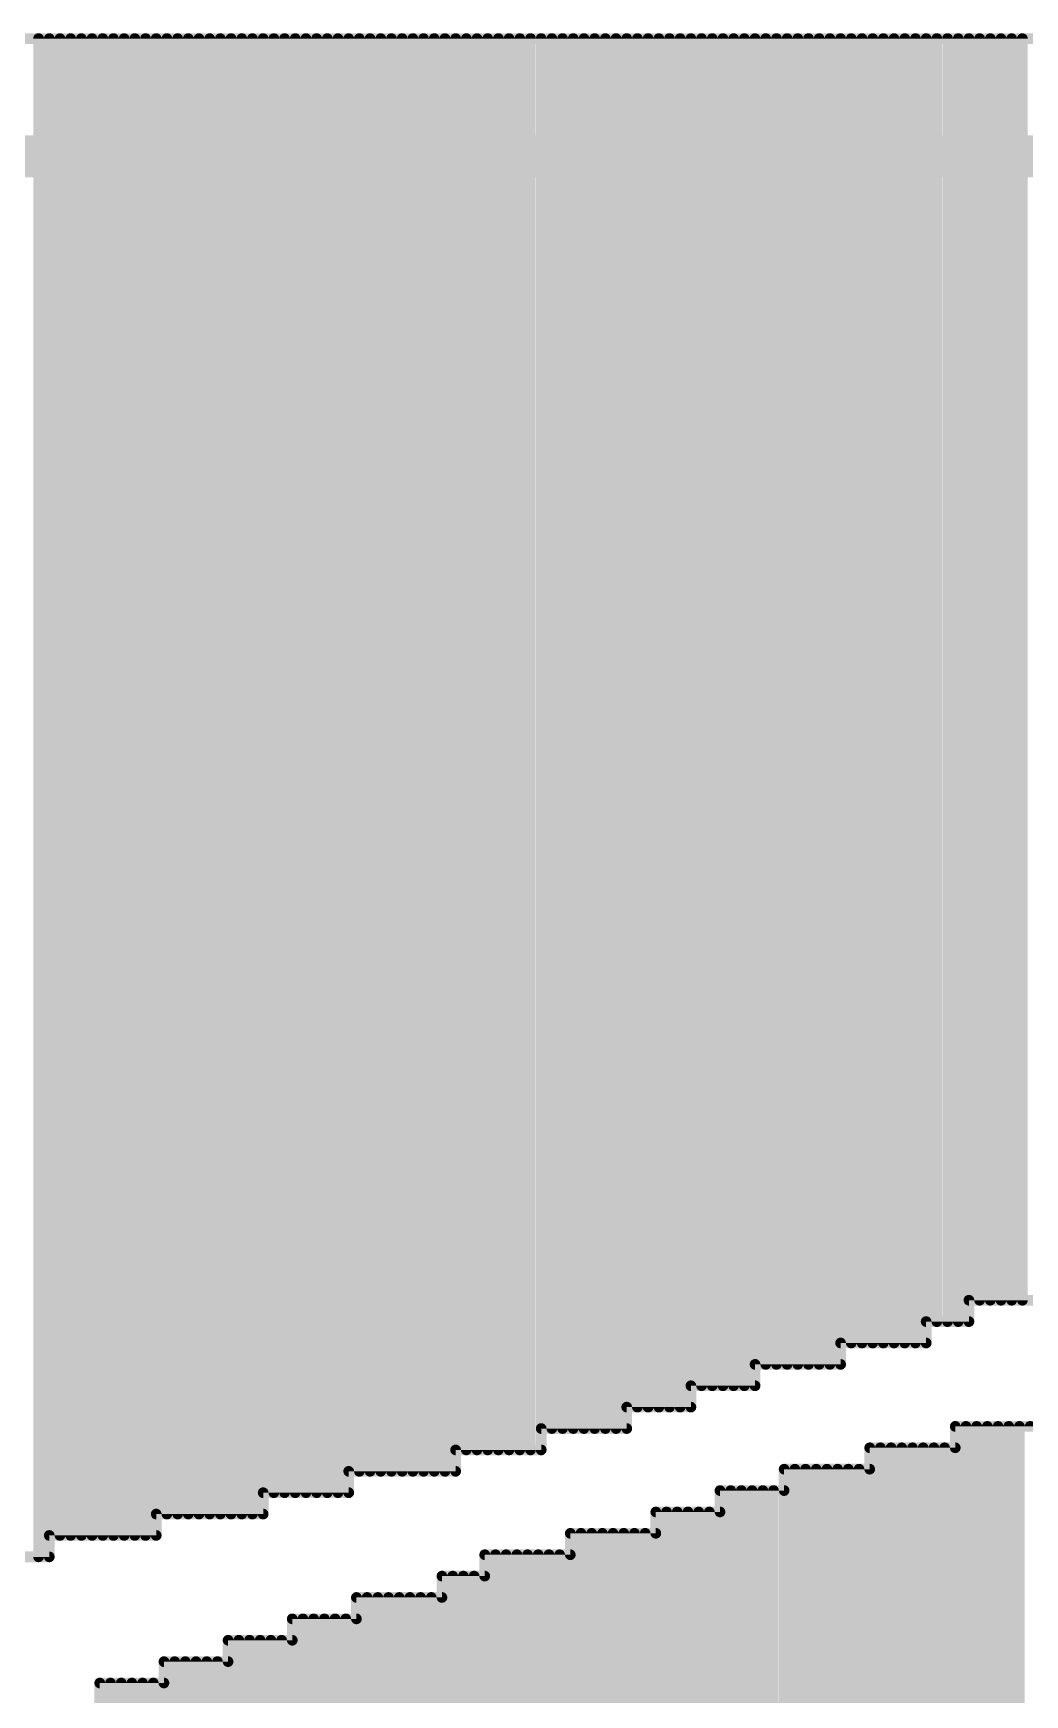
# Model space of a CAD drawing. Extents: x -0.2 to 50.2, y -0.2 to 50.2.
# Drawn here: x 11.02 to 17.04, y 8.51 to 18.6 of the extents above; entities that cross this region are included whole.
import ezdxf

# ---------------------------------------------------------------- set-up
doc = ezdxf.new("R2010")
doc.units = 0
doc.layers.add('1', color=22, linetype='CONTINUOUS')

msp = doc.modelspace()

# ---------------------------------------------------------------- linework, layer by layer
at = {"layer": '1'}
for points, const_width in [([(22.674, 18.5649), (1.6351, 18.5649)], 0.0649), ([(11.0506, 18.5649), (11.0506, 9.3442)], 0.0649), ([(11.1155, 18.5649), (11.1155, 9.3442)], 0.0649), ([(11.1804, 18.5649), (11.1804, 9.474)], 0.0649), ([(11.2454, 18.5649), (11.2454, 9.474)], 0.0649), ([(11.3103, 18.5649), (11.3103, 9.474)], 0.0649), ([(11.3752, 18.5649), (11.3752, 9.474)], 0.0649), ([(11.4402, 18.5649), (11.4402, 9.474)], 0.0649), ([(11.5051, 18.5649), (11.5051, 9.474)], 0.0649), ([(11.57, 18.5649), (11.57, 9.474)], 0.0649), ([(11.635, 18.5649), (11.635, 9.474)], 0.0649), ([(11.6999, 18.5649), (11.6999, 9.474)], 0.0649), ([(11.7648, 18.5649), (11.7648, 9.474)], 0.0649), ([(11.8298, 18.5649), (11.8298, 9.6039)], 0.0649), ([(11.8947, 18.5649), (11.8947, 9.6039)], 0.0649), ([(11.9596, 18.5649), (11.9596, 9.6039)], 0.0649), ([(12.0246, 18.5649), (12.0246, 9.6039)], 0.0649), ([(12.0895, 18.5649), (12.0895, 9.6039)], 0.0649), ([(12.1544, 18.5649), (12.1544, 9.6039)], 0.0649), ([(12.2194, 18.5649), (12.2194, 9.6039)], 0.0649), ([(12.2843, 18.5649), (12.2843, 9.6039)], 0.0649), ([(12.3492, 18.5649), (12.3492, 9.6039)], 0.0649), ([(12.4142, 18.5649), (12.4142, 9.6039)], 0.0649), ([(12.4791, 18.5649), (12.4791, 9.7338)], 0.0649), ([(12.544, 18.5649), (12.544, 9.7338)], 0.0649), ([(12.609, 18.5649), (12.609, 9.7338)], 0.0649), ([(12.6739, 18.5649), (12.6739, 9.7338)], 0.0649), ([(12.7388, 18.5649), (12.7388, 9.7338)], 0.0649), ([(12.8038, 18.5649), (12.8038, 9.7338)], 0.0649), ([(12.8687, 18.5649), (12.8687, 9.7338)], 0.0649), ([(12.9336, 18.5649), (12.9336, 9.7338)], 0.0649), ([(12.9986, 18.5649), (12.9986, 9.8636)], 0.0649), ([(13.0635, 18.5649), (13.0635, 9.8636)], 0.0649), ([(13.1285, 18.5649), (13.1285, 9.8636)], 0.0649), ([(13.1934, 18.5649), (13.1934, 9.8636)], 0.0649), ([(13.2583, 18.5649), (13.2583, 9.8636)], 0.0649), ([(13.3233, 18.5649), (13.3233, 9.8636)], 0.0649), ([(13.3882, 18.5649), (13.3882, 9.8636)], 0.0649), ([(13.4531, 18.5649), (13.4531, 9.8636)], 0.0649), ([(13.5181, 18.5649), (13.5181, 9.8636)], 0.0649), ([(13.583, 18.5649), (13.583, 9.8636)], 0.0649), ([(13.6479, 18.5649), (13.6479, 9.9935)], 0.0649), ([(13.7129, 18.5649), (13.7129, 9.9935)], 0.0649), ([(13.7778, 18.5649), (13.7778, 9.9935)], 0.0649), ([(13.8427, 18.5649), (13.8427, 9.9935)], 0.0649), ([(13.9077, 18.5649), (13.9077, 9.9935)], 0.0649), ([(13.9726, 18.5649), (13.9726, 9.9935)], 0.0649), ([(14.0375, 18.5649), (14.0375, 9.9935)], 0.0649), ([(14.1025, 18.5649), (14.1025, 9.9935)], 0.0649), ([(14.1674, 18.5649), (14.1674, 10.1234)], 0.0649), ([(14.2323, 18.5649), (14.2323, 10.1234)], 0.0649), ([(14.2973, 18.5649), (14.2973, 10.1234)], 0.0649), ([(14.3622, 18.5649), (14.3622, 10.1234)], 0.0649), ([(14.4271, 18.5649), (14.4271, 10.1234)], 0.0649), ([(14.4921, 18.5649), (14.4921, 10.1234)], 0.0649), ([(14.557, 18.5649), (14.557, 10.1234)], 0.0649), ([(14.6219, 18.5649), (14.6219, 10.1234)], 0.0649), ([(14.6869, 18.5649), (14.6869, 10.2533)], 0.0649), ([(14.7518, 18.5649), (14.7518, 10.2533)], 0.0649), ([(14.8167, 18.5649), (14.8167, 10.2533)], 0.0649), ([(14.8817, 18.5649), (14.8817, 10.2533)], 0.0649), ([(14.9466, 18.5649), (14.9466, 10.2533)], 0.0649), ([(15.0115, 18.5649), (15.0115, 10.2533)], 0.0649), ([(15.0765, 18.5649), (15.0765, 10.3831)], 0.0649), ([(15.1414, 18.5649), (15.1414, 10.3831)], 0.0649), ([(15.2064, 18.5649), (15.2064, 10.3831)], 0.0649), ([(15.2713, 18.5649), (15.2713, 10.3831)], 0.0649), ([(15.3362, 18.5649), (15.3362, 10.3831)], 0.0649), ([(15.4012, 18.5649), (15.4012, 10.3831)], 0.0649), ([(15.4661, 18.5649), (15.4661, 10.513)], 0.0649), ([(15.531, 18.5649), (15.531, 10.513)], 0.0649), ([(15.596, 18.5649), (15.596, 10.513)], 0.0649), ([(15.6609, 18.5649), (15.6609, 10.513)], 0.0649), ([(15.7258, 18.5649), (15.7258, 10.513)], 0.0649), ([(15.7908, 18.5649), (15.7908, 10.513)], 0.0649), ([(15.8557, 18.5649), (15.8557, 10.513)], 0.0649), ([(15.9206, 18.5649), (15.9206, 10.513)], 0.0649), ([(15.9856, 18.5649), (15.9856, 10.6429)], 0.0649), ([(16.0505, 18.5649), (16.0505, 10.6429)], 0.0649), ([(16.1154, 18.5649), (16.1154, 10.6429)], 0.0649), ([(16.1804, 18.5649), (16.1804, 10.6429)], 0.0649), ([(16.2453, 18.5649), (16.2453, 10.6429)], 0.0649), ([(16.3102, 18.5649), (16.3102, 10.6429)], 0.0649), ([(16.3752, 18.5649), (16.3752, 10.6429)], 0.0649), ([(16.4401, 18.5649), (16.4401, 10.6429)], 0.0649), ([(16.505, 18.5649), (16.505, 10.7727)], 0.0649), ([(16.57, 18.5649), (16.57, 10.7727)], 0.0649), ([(16.6349, 18.5649), (16.6349, 10.7727)], 0.0649), ([(16.6998, 18.5649), (16.6998, 10.7727)], 0.0649), ([(16.7648, 18.5649), (16.7648, 10.9026)], 0.0649), ([(16.8297, 18.5649), (16.8297, 10.9026)], 0.0649), ([(16.8946, 18.5649), (16.8946, 10.9026)], 0.0649), ([(16.9596, 18.5649), (16.9596, 10.9026)], 0.0649), ([(17.0245, 18.5649), (17.0245, 10.9026)], 0.0649), ([(19, 17.85), (2.0253, 17.85)], 0.254), ([(16.7, 10.7727), (16.7, 10.9026)], 0.0649), ([(16.7, 10.9026), (17.2195, 10.9026)], 0.0649), ([(16.4403, 10.6429), (16.4403, 10.7727)], 0.0649), ([(16.4403, 10.7727), (16.7, 10.7727)], 0.0649), ([(15.9208, 10.513), (15.9208, 10.6429)], 0.0649), ([(15.9208, 10.6429), (16.4403, 10.6429)], 0.0649), ([(15.4013, 10.3831), (15.4013, 10.513)], 0.0649), ([(15.4013, 10.513), (15.9208, 10.513)], 0.0649), ([(15.0117, 10.2533), (15.0117, 10.3831)], 0.0649), ([(15.0117, 10.3831), (15.4013, 10.3831)], 0.0649), ([(14.6221, 10.1234), (14.6221, 10.2533)], 0.0649), ([(14.6221, 10.2533), (15.0117, 10.2533)], 0.0649), ([(14.1026, 9.9935), (14.1026, 10.1234)], 0.0649), ([(14.1026, 10.1234), (14.6221, 10.1234)], 0.0649), ([(17.2662, 10.1364), (16.6169, 10.1364)], 0.0649), ([(16.6169, 10.1364), (16.6169, 10.0065)], 0.0649), ([(16.617, 1.4351), (16.617, 10.1364)], 0.0649), ([(16.6819, 1.4351), (16.6819, 10.1364)], 0.0649), ([(16.7469, 1.4351), (16.7469, 10.1364)], 0.0649), ([(16.8118, 1.4351), (16.8118, 10.1364)], 0.0649), ([(16.8767, 1.4351), (16.8767, 10.1364)], 0.0649), ([(16.9417, 1.4351), (16.9417, 10.1364)], 0.0649), ([(17.0066, 1.4351), (17.0066, 10.1364)], 0.0649), ([(13.5831, 9.8636), (13.5831, 9.9935)], 0.0649), ([(13.5831, 9.9935), (14.1026, 9.9935)], 0.0649), ([(16.6169, 10.0065), (16.0974, 10.0065)], 0.0649), ([(16.0974, 10.0065), (16.0974, 9.8766)], 0.0649), ([(16.0975, 1.4351), (16.0975, 10.0065)], 0.0649), ([(16.1625, 1.4351), (16.1625, 10.0065)], 0.0649), ([(16.2274, 1.4351), (16.2274, 10.0065)], 0.0649), ([(16.2923, 1.4351), (16.2923, 10.0065)], 0.0649), ([(16.3573, 1.4351), (16.3573, 10.0065)], 0.0649), ([(16.4222, 1.4351), (16.4222, 10.0065)], 0.0649), ([(16.4871, 1.4351), (16.4871, 10.0065)], 0.0649), ([(16.5521, 1.4351), (16.5521, 10.0065)], 0.0649), ([(12.9338, 9.7338), (12.9338, 9.8636)], 0.0649), ([(12.9338, 9.8636), (13.5831, 9.8636)], 0.0649), ([(16.0974, 9.8766), (15.5779, 9.8766)], 0.0649), ([(15.5779, 9.8766), (15.5779, 9.7468)], 0.0649), ([(15.5781, 1.4351), (15.5781, 9.8766)], 0.0649), ([(15.643, 1.4351), (15.643, 9.8766)], 0.0649), ([(15.7079, 1.4351), (15.7079, 9.8766)], 0.0649), ([(15.7729, 1.4351), (15.7729, 9.8766)], 0.0649), ([(15.8378, 1.4351), (15.8378, 9.8766)], 0.0649), ([(15.9027, 1.4351), (15.9027, 9.8766)], 0.0649), ([(15.9677, 1.4351), (15.9677, 9.8766)], 0.0649), ([(16.0326, 1.4351), (16.0326, 9.8766)], 0.0649), ([(12.4143, 9.6039), (12.4143, 9.7338)], 0.0649), ([(12.4143, 9.7338), (12.9338, 9.7338)], 0.0649), ([(15.5779, 9.7468), (15.1883, 9.7468)], 0.0649), ([(15.1883, 9.7468), (15.1883, 9.6169)], 0.0649), ([(15.1885, 1.4351), (15.1885, 9.7468)], 0.0649), ([(15.2534, 1.4351), (15.2534, 9.7468)], 0.0649), ([(15.3183, 1.4351), (15.3183, 9.7468)], 0.0649), ([(15.3833, 1.4351), (15.3833, 9.7468)], 0.0649), ([(15.4482, 1.4351), (15.4482, 9.7468)], 0.0649), ([(15.5131, 1.4351), (15.5131, 9.7468)], 0.0649), ([(11.7649, 9.474), (11.7649, 9.6039)], 0.0649), ([(11.7649, 9.6039), (12.4143, 9.6039)], 0.0649), ([(15.1883, 9.6169), (14.7987, 9.6169)], 0.0649), ([(14.7987, 9.6169), (14.7987, 9.487)], 0.0649), ([(14.7988, 1.4351), (14.7988, 9.6169)], 0.0649), ([(14.8638, 1.4351), (14.8638, 9.6169)], 0.0649), ([(14.9287, 1.4351), (14.9287, 9.6169)], 0.0649), ([(14.9937, 1.4351), (14.9937, 9.6169)], 0.0649), ([(15.0586, 1.4351), (15.0586, 9.6169)], 0.0649), ([(15.1235, 1.4351), (15.1235, 9.6169)], 0.0649), ([(11.1156, 9.3442), (11.1156, 9.474)], 0.0649), ([(11.1156, 9.474), (11.7649, 9.474)], 0.0649), ([(14.7987, 9.487), (14.2792, 9.487)], 0.0649), ([(14.2792, 9.487), (14.2792, 9.3571)], 0.0649), ([(14.2794, 1.4351), (14.2794, 9.487)], 0.0649), ([(14.3443, 1.4351), (14.3443, 9.487)], 0.0649), ([(14.4092, 1.4351), (14.4092, 9.487)], 0.0649), ([(14.4742, 1.4351), (14.4742, 9.487)], 0.0649), ([(14.5391, 1.4351), (14.5391, 9.487)], 0.0649), ([(14.604, 1.4351), (14.604, 9.487)], 0.0649), ([(14.669, 1.4351), (14.669, 9.487)], 0.0649), ([(14.7339, 1.4351), (14.7339, 9.487)], 0.0649), ([(14.2792, 9.3571), (13.7597, 9.3571)], 0.0649), ([(13.7597, 9.3571), (13.7597, 9.2273)], 0.0649), ([(13.7599, 1.4351), (13.7599, 9.3571)], 0.0649), ([(13.8248, 1.4351), (13.8248, 9.3571)], 0.0649), ([(13.8898, 1.4351), (13.8898, 9.3571)], 0.0649), ([(13.9547, 1.4351), (13.9547, 9.3571)], 0.0649), ([(14.0196, 1.4351), (14.0196, 9.3571)], 0.0649), ([(14.0846, 1.4351), (14.0846, 9.3571)], 0.0649), ([(14.1495, 1.4351), (14.1495, 9.3571)], 0.0649), ([(14.2144, 1.4351), (14.2144, 9.3571)], 0.0649), ([(10.4662, 9.3442), (11.1156, 9.3442)], 0.0649), ([(13.7597, 9.2273), (13.5, 9.2273)], 0.0649), ([(13.5, 9.2273), (13.5, 9.0974)], 0.0649), ([(13.5002, 1.4351), (13.5002, 9.2273)], 0.0649), ([(13.5651, 1.4351), (13.5651, 9.2273)], 0.0649), ([(13.63, 1.4351), (13.63, 9.2273)], 0.0649), ([(13.695, 1.4351), (13.695, 9.2273)], 0.0649), ([(13.5, 9.0974), (12.9805, 9.0974)], 0.0649), ([(12.9805, 9.0974), (12.9805, 8.9675)], 0.0649), ([(12.9807, 1.4351), (12.9807, 9.0974)], 0.0649), ([(13.0456, 1.4351), (13.0456, 9.0974)], 0.0649), ([(13.1106, 1.4351), (13.1106, 9.0974)], 0.0649), ([(13.1755, 1.4351), (13.1755, 9.0974)], 0.0649), ([(13.2404, 1.4351), (13.2404, 9.0974)], 0.0649), ([(13.3054, 1.4351), (13.3054, 9.0974)], 0.0649), ([(13.3703, 1.4351), (13.3703, 9.0974)], 0.0649), ([(13.4352, 1.4351), (13.4352, 9.0974)], 0.0649), ([(12.9805, 8.9675), (12.5909, 8.9675)], 0.0649), ([(12.5909, 8.9675), (12.5909, 8.8377)], 0.0649), ([(12.5911, 1.4351), (12.5911, 8.9675)], 0.0649), ([(12.656, 1.4351), (12.656, 8.9675)], 0.0649), ([(12.7209, 1.4351), (12.7209, 8.9675)], 0.0649), ([(12.7859, 1.4351), (12.7859, 8.9675)], 0.0649), ([(12.8508, 1.4351), (12.8508, 8.9675)], 0.0649), ([(12.9158, 1.4351), (12.9158, 8.9675)], 0.0649), ([(12.5909, 8.8377), (12.2013, 8.8377)], 0.0649), ([(12.2013, 8.8377), (12.2013, 8.7078)], 0.0649), ([(12.2015, 1.4351), (12.2015, 8.8377)], 0.0649), ([(12.2664, 1.4351), (12.2664, 8.8377)], 0.0649), ([(12.3313, 1.4351), (12.3313, 8.8377)], 0.0649), ([(12.3963, 1.4351), (12.3963, 8.8377)], 0.0649), ([(12.4612, 1.4351), (12.4612, 8.8377)], 0.0649), ([(12.5261, 1.4351), (12.5261, 8.8377)], 0.0649), ([(12.2013, 8.7078), (11.8117, 8.7078)], 0.0649), ([(11.8117, 8.7078), (11.8117, 8.5779)], 0.0649), ([(11.8119, 1.4351), (11.8119, 8.7078)], 0.0649), ([(11.8768, 1.4351), (11.8768, 8.7078)], 0.0649), ([(11.9417, 1.4351), (11.9417, 8.7078)], 0.0649), ([(12.0067, 1.4351), (12.0067, 8.7078)], 0.0649), ([(12.0716, 1.4351), (12.0716, 8.7078)], 0.0649), ([(12.1365, 1.4351), (12.1365, 8.7078)], 0.0649), ([(11.8117, 8.5779), (11.4221, 8.5779)], 0.0649), ([(11.4221, 8.5779), (11.4221, 8.4481)], 0.0649), ([(11.4223, 1.4351), (11.4223, 8.5779)], 0.0649), ([(11.4872, 1.4351), (11.4872, 8.5779)], 0.0649), ([(11.5521, 1.4351), (11.5521, 8.5779)], 0.0649), ([(11.6171, 1.4351), (11.6171, 8.5779)], 0.0649), ([(11.682, 1.4351), (11.682, 8.5779)], 0.0649), ([(11.7469, 1.4351), (11.7469, 8.5779)], 0.0649)]:
    msp.add_lwpolyline(points, dxfattribs=dict(at, const_width=const_width))
at = {"layer": '1', "const_width": 0.0325}
for points in [[(11.0668, 18.5649, 1), (11.0343, 18.5649)], [(11.1317, 18.5649, 1), (11.0993, 18.5649)], [(11.1967, 18.5649, 1), (11.1642, 18.5649)], [(11.2616, 18.5649, 1), (11.2291, 18.5649)], [(11.3265, 18.5649, 1), (11.2941, 18.5649)], [(11.3915, 18.5649, 1), (11.359, 18.5649)], [(11.4564, 18.5649, 1), (11.4239, 18.5649)], [(11.5213, 18.5649, 1), (11.4889, 18.5649)], [(11.5863, 18.5649, 1), (11.5538, 18.5649)], [(11.6512, 18.5649, 1), (11.6187, 18.5649)], [(11.7161, 18.5649, 1), (11.6837, 18.5649)], [(11.7811, 18.5649, 1), (11.7486, 18.5649)], [(11.846, 18.5649, 1), (11.8135, 18.5649)], [(11.9109, 18.5649, 1), (11.8785, 18.5649)], [(11.9759, 18.5649, 1), (11.9434, 18.5649)], [(12.0408, 18.5649, 1), (12.0083, 18.5649)], [(12.1057, 18.5649, 1), (12.0733, 18.5649)], [(12.1707, 18.5649, 1), (12.1382, 18.5649)], [(12.2356, 18.5649, 1), (12.2031, 18.5649)], [(12.3005, 18.5649, 1), (12.2681, 18.5649)], [(12.3655, 18.5649, 1), (12.333, 18.5649)], [(12.4304, 18.5649, 1), (12.3979, 18.5649)], [(12.4953, 18.5649, 1), (12.4629, 18.5649)], [(12.5603, 18.5649, 1), (12.5278, 18.5649)], [(12.6252, 18.5649, 1), (12.5927, 18.5649)], [(12.6901, 18.5649, 1), (12.6577, 18.5649)], [(12.7551, 18.5649, 1), (12.7226, 18.5649)], [(12.82, 18.5649, 1), (12.7875, 18.5649)], [(12.8849, 18.5649, 1), (12.8525, 18.5649)], [(12.9499, 18.5649, 1), (12.9174, 18.5649)], [(13.0148, 18.5649, 1), (12.9823, 18.5649)], [(13.0797, 18.5649, 1), (13.0473, 18.5649)], [(13.1447, 18.5649, 1), (13.1122, 18.5649)], [(13.2096, 18.5649, 1), (13.1772, 18.5649)], [(13.2746, 18.5649, 1), (13.2421, 18.5649)], [(13.3395, 18.5649, 1), (13.307, 18.5649)], [(13.4044, 18.5649, 1), (13.372, 18.5649)], [(13.4694, 18.5649, 1), (13.4369, 18.5649)], [(13.5343, 18.5649, 1), (13.5018, 18.5649)], [(13.5992, 18.5649, 1), (13.5668, 18.5649)], [(13.6642, 18.5649, 1), (13.6317, 18.5649)], [(13.7291, 18.5649, 1), (13.6966, 18.5649)], [(13.794, 18.5649, 1), (13.7616, 18.5649)], [(13.859, 18.5649, 1), (13.8265, 18.5649)], [(13.9239, 18.5649, 1), (13.8914, 18.5649)], [(13.9888, 18.5649, 1), (13.9564, 18.5649)], [(14.0538, 18.5649, 1), (14.0213, 18.5649)], [(14.1187, 18.5649, 1), (14.0862, 18.5649)], [(14.1836, 18.5649, 1), (14.1512, 18.5649)], [(14.2486, 18.5649, 1), (14.2161, 18.5649)], [(14.3135, 18.5649, 1), (14.281, 18.5649)], [(14.3784, 18.5649, 1), (14.346, 18.5649)], [(14.4434, 18.5649, 1), (14.4109, 18.5649)], [(14.5083, 18.5649, 1), (14.4758, 18.5649)], [(14.5732, 18.5649, 1), (14.5408, 18.5649)], [(14.6382, 18.5649, 1), (14.6057, 18.5649)], [(14.7031, 18.5649, 1), (14.6706, 18.5649)], [(14.768, 18.5649, 1), (14.7356, 18.5649)], [(14.833, 18.5649, 1), (14.8005, 18.5649)], [(14.8979, 18.5649, 1), (14.8654, 18.5649)], [(14.9628, 18.5649, 1), (14.9304, 18.5649)], [(15.0278, 18.5649, 1), (14.9953, 18.5649)], [(15.0927, 18.5649, 1), (15.0602, 18.5649)], [(15.1576, 18.5649, 1), (15.1252, 18.5649)], [(15.2226, 18.5649, 1), (15.1901, 18.5649)], [(15.2875, 18.5649, 1), (15.2551, 18.5649)], [(15.3525, 18.5649, 1), (15.32, 18.5649)], [(15.4174, 18.5649, 1), (15.3849, 18.5649)], [(15.4823, 18.5649, 1), (15.4499, 18.5649)], [(15.5473, 18.5649, 1), (15.5148, 18.5649)], [(15.6122, 18.5649, 1), (15.5797, 18.5649)], [(15.6771, 18.5649, 1), (15.6447, 18.5649)], [(15.7421, 18.5649, 1), (15.7096, 18.5649)], [(15.807, 18.5649, 1), (15.7745, 18.5649)], [(15.8719, 18.5649, 1), (15.8395, 18.5649)], [(15.9369, 18.5649, 1), (15.9044, 18.5649)], [(16.0018, 18.5649, 1), (15.9693, 18.5649)], [(16.0667, 18.5649, 1), (16.0343, 18.5649)], [(16.1317, 18.5649, 1), (16.0992, 18.5649)], [(16.1966, 18.5649, 1), (16.1641, 18.5649)], [(16.2615, 18.5649, 1), (16.2291, 18.5649)], [(16.3265, 18.5649, 1), (16.294, 18.5649)], [(16.3914, 18.5649, 1), (16.3589, 18.5649)], [(16.4563, 18.5649, 1), (16.4239, 18.5649)], [(16.5213, 18.5649, 1), (16.4888, 18.5649)], [(16.5862, 18.5649, 1), (16.5537, 18.5649)], [(16.6511, 18.5649, 1), (16.6187, 18.5649)], [(16.7161, 18.5649, 1), (16.6836, 18.5649)], [(16.781, 18.5649, 1), (16.7485, 18.5649)], [(16.8459, 18.5649, 1), (16.8135, 18.5649)], [(16.9109, 18.5649, 1), (16.8784, 18.5649)], [(16.9758, 18.5649, 1), (16.9433, 18.5649)], [(17.0407, 18.5649, 1), (17.0083, 18.5649)], [(16.7, 10.9188, 1), (16.7, 10.8864)], [(16.7162, 10.9026, 1), (16.6838, 10.9026)], [(16.7485, 10.9026, 1), (16.781, 10.9026)], [(16.8135, 10.9026, 1), (16.8459, 10.9026)], [(16.8784, 10.9026, 1), (16.9109, 10.9026)], [(16.9433, 10.9026, 1), (16.9758, 10.9026)], [(17.0083, 10.9026, 1), (17.0407, 10.9026)], [(16.4565, 10.7727, 1), (16.424, 10.7727)], [(16.4403, 10.789, 1), (16.4403, 10.7565)], [(16.7, 10.7565, 1), (16.7, 10.789)], [(16.4888, 10.7727, 1), (16.5213, 10.7727)], [(16.5537, 10.7727, 1), (16.5862, 10.7727)], [(16.6187, 10.7727, 1), (16.6511, 10.7727)], [(16.6836, 10.7727, 1), (16.7161, 10.7727)], [(16.6838, 10.7727, 1), (16.7162, 10.7727)], [(15.937, 10.6429, 1), (15.9045, 10.6429)], [(15.9208, 10.6591, 1), (15.9208, 10.6266)], [(15.9693, 10.6429, 1), (16.0018, 10.6429)], [(16.0343, 10.6429, 1), (16.0667, 10.6429)], [(16.0992, 10.6429, 1), (16.1317, 10.6429)], [(16.1641, 10.6429, 1), (16.1966, 10.6429)], [(16.2291, 10.6429, 1), (16.2615, 10.6429)], [(16.294, 10.6429, 1), (16.3265, 10.6429)], [(16.3589, 10.6429, 1), (16.3914, 10.6429)], [(16.4239, 10.6429, 1), (16.4563, 10.6429)], [(16.424, 10.6429, 1), (16.4565, 10.6429)], [(16.4403, 10.6266, 1), (16.4403, 10.6591)], [(15.4175, 10.513, 1), (15.3851, 10.513)], [(15.4013, 10.5292, 1), (15.4013, 10.4968)], [(15.4499, 10.513, 1), (15.4823, 10.513)], [(15.5148, 10.513, 1), (15.5473, 10.513)], [(15.5797, 10.513, 1), (15.6122, 10.513)], [(15.6447, 10.513, 1), (15.6771, 10.513)], [(15.7096, 10.513, 1), (15.7421, 10.513)], [(15.7745, 10.513, 1), (15.807, 10.513)], [(15.8395, 10.513, 1), (15.8719, 10.513)], [(15.9044, 10.513, 1), (15.9369, 10.513)], [(15.9045, 10.513, 1), (15.937, 10.513)], [(15.9208, 10.4968, 1), (15.9208, 10.5292)], [(15.0117, 10.3994, 1), (15.0117, 10.3669)], [(15.0279, 10.3831, 1), (14.9955, 10.3831)], [(15.0602, 10.3831, 1), (15.0927, 10.3831)], [(15.1252, 10.3831, 1), (15.1576, 10.3831)], [(15.1901, 10.3831, 1), (15.2226, 10.3831)], [(15.2551, 10.3831, 1), (15.2875, 10.3831)], [(15.32, 10.3831, 1), (15.3525, 10.3831)], [(15.3849, 10.3831, 1), (15.4174, 10.3831)], [(15.3851, 10.3831, 1), (15.4175, 10.3831)], [(15.4013, 10.3669, 1), (15.4013, 10.3994)], [(14.6383, 10.2533, 1), (14.6058, 10.2533)], [(14.6221, 10.2695, 1), (14.6221, 10.237)], [(14.6706, 10.2533, 1), (14.7031, 10.2533)], [(14.7356, 10.2533, 1), (14.768, 10.2533)], [(14.8005, 10.2533, 1), (14.833, 10.2533)], [(14.8654, 10.2533, 1), (14.8979, 10.2533)], [(14.9304, 10.2533, 1), (14.9628, 10.2533)], [(14.9953, 10.2533, 1), (15.0278, 10.2533)], [(14.9955, 10.2533, 1), (15.0279, 10.2533)], [(15.0117, 10.237, 1), (15.0117, 10.2695)], [(14.1188, 10.1234, 1), (14.0864, 10.1234)], [(14.1026, 10.1396, 1), (14.1026, 10.1071)], [(14.1512, 10.1234, 1), (14.1836, 10.1234)], [(14.2161, 10.1234, 1), (14.2486, 10.1234)], [(14.281, 10.1234, 1), (14.3135, 10.1234)], [(14.346, 10.1234, 1), (14.3784, 10.1234)], [(14.4109, 10.1234, 1), (14.4434, 10.1234)], [(14.4758, 10.1234, 1), (14.5083, 10.1234)], [(14.5408, 10.1234, 1), (14.5732, 10.1234)], [(14.6057, 10.1234, 1), (14.6382, 10.1234)], [(14.6058, 10.1234, 1), (14.6383, 10.1234)], [(14.6221, 10.1071, 1), (14.6221, 10.1396)], [(16.6169, 10.1526, 1), (16.6169, 10.1201)], [(16.6331, 10.1364, 1), (16.6007, 10.1364)], [(16.6332, 10.1364, 1), (16.6008, 10.1364)], [(16.6982, 10.1364, 1), (16.6657, 10.1364)], [(16.7631, 10.1364, 1), (16.7306, 10.1364)], [(16.828, 10.1364, 1), (16.7956, 10.1364)], [(16.893, 10.1364, 1), (16.8605, 10.1364)], [(16.9579, 10.1364, 1), (16.9254, 10.1364)], [(17.0228, 10.1364, 1), (16.9904, 10.1364)], [(17.0878, 10.1364, 1), (17.0553, 10.1364)], [(13.5831, 10.0097, 1), (13.5831, 9.9773)], [(13.5993, 9.9935, 1), (13.5669, 9.9935)], [(13.6317, 9.9935, 1), (13.6642, 9.9935)], [(13.6966, 9.9935, 1), (13.7291, 9.9935)], [(13.7616, 9.9935, 1), (13.794, 9.9935)], [(13.8265, 9.9935, 1), (13.859, 9.9935)], [(13.8914, 9.9935, 1), (13.9239, 9.9935)], [(13.9564, 9.9935, 1), (13.9888, 9.9935)], [(14.0213, 9.9935, 1), (14.0538, 9.9935)], [(14.0862, 9.9935, 1), (14.1187, 9.9935)], [(14.0864, 9.9935, 1), (14.1188, 9.9935)], [(14.1026, 9.9773, 1), (14.1026, 10.0097)], [(16.1136, 10.0065, 1), (16.0812, 10.0065)], [(16.0974, 10.0227, 1), (16.0974, 9.9903)], [(16.1138, 10.0065, 1), (16.0813, 10.0065)], [(16.1787, 10.0065, 1), (16.1462, 10.0065)], [(16.2436, 10.0065, 1), (16.2112, 10.0065)], [(16.3086, 10.0065, 1), (16.2761, 10.0065)], [(16.3735, 10.0065, 1), (16.341, 10.0065)], [(16.4384, 10.0065, 1), (16.406, 10.0065)], [(16.5034, 10.0065, 1), (16.4709, 10.0065)], [(16.5683, 10.0065, 1), (16.5358, 10.0065)], [(16.6007, 10.0065, 1), (16.6331, 10.0065)], [(16.6169, 9.9903, 1), (16.6169, 10.0227)], [(12.95, 9.8636, 1), (12.9175, 9.8636)], [(12.9338, 9.8799, 1), (12.9338, 9.8474)], [(13.5831, 9.8474, 1), (13.5831, 9.8799)], [(15.5779, 9.8929, 1), (15.5779, 9.8604)], [(15.5942, 9.8766, 1), (15.5617, 9.8766)], [(15.5943, 9.8766, 1), (15.5618, 9.8766)], [(15.6592, 9.8766, 1), (15.6268, 9.8766)], [(15.7242, 9.8766, 1), (15.6917, 9.8766)], [(15.7891, 9.8766, 1), (15.7566, 9.8766)], [(15.854, 9.8766, 1), (15.8216, 9.8766)], [(15.919, 9.8766, 1), (15.8865, 9.8766)], [(15.9839, 9.8766, 1), (15.9514, 9.8766)], [(16.0488, 9.8766, 1), (16.0164, 9.8766)], [(16.0812, 9.8766, 1), (16.1136, 9.8766)], [(16.0974, 9.8604, 1), (16.0974, 9.8929)], [(12.9823, 9.8636, 1), (13.0148, 9.8636)], [(13.0473, 9.8636, 1), (13.0797, 9.8636)], [(13.1122, 9.8636, 1), (13.1447, 9.8636)], [(13.1772, 9.8636, 1), (13.2096, 9.8636)], [(13.2421, 9.8636, 1), (13.2746, 9.8636)], [(13.307, 9.8636, 1), (13.3395, 9.8636)], [(13.372, 9.8636, 1), (13.4044, 9.8636)], [(13.4369, 9.8636, 1), (13.4694, 9.8636)], [(13.5018, 9.8636, 1), (13.5343, 9.8636)], [(13.5668, 9.8636, 1), (13.5992, 9.8636)], [(13.5669, 9.8636, 1), (13.5993, 9.8636)], [(12.4143, 9.75, 1), (12.4143, 9.7175)], [(12.4305, 9.7338, 1), (12.3981, 9.7338)], [(12.4629, 9.7338, 1), (12.4953, 9.7338)], [(12.5278, 9.7338, 1), (12.5603, 9.7338)], [(12.5927, 9.7338, 1), (12.6252, 9.7338)], [(12.6577, 9.7338, 1), (12.6901, 9.7338)], [(12.7226, 9.7338, 1), (12.7551, 9.7338)], [(12.7875, 9.7338, 1), (12.82, 9.7338)], [(12.8525, 9.7338, 1), (12.8849, 9.7338)], [(12.9174, 9.7338, 1), (12.9499, 9.7338)], [(12.9175, 9.7338, 1), (12.95, 9.7338)], [(12.9338, 9.7175, 1), (12.9338, 9.75)], [(15.1883, 9.763, 1), (15.1883, 9.7305)], [(15.2045, 9.7468, 1), (15.1721, 9.7468)], [(15.2047, 9.7468, 1), (15.1722, 9.7468)], [(15.2696, 9.7468, 1), (15.2372, 9.7468)], [(15.3346, 9.7468, 1), (15.3021, 9.7468)], [(15.3995, 9.7468, 1), (15.367, 9.7468)], [(15.4644, 9.7468, 1), (15.432, 9.7468)], [(15.5294, 9.7468, 1), (15.4969, 9.7468)], [(15.5617, 9.7468, 1), (15.5942, 9.7468)], [(15.5779, 9.7305, 1), (15.5779, 9.763)], [(11.7812, 9.6039, 1), (11.7487, 9.6039)], [(11.7649, 9.6201, 1), (11.7649, 9.5877)], [(11.8135, 9.6039, 1), (11.846, 9.6039)], [(11.8785, 9.6039, 1), (11.9109, 9.6039)], [(11.9434, 9.6039, 1), (11.9759, 9.6039)], [(12.0083, 9.6039, 1), (12.0408, 9.6039)], [(12.0733, 9.6039, 1), (12.1057, 9.6039)], [(12.1382, 9.6039, 1), (12.1707, 9.6039)], [(12.2031, 9.6039, 1), (12.2356, 9.6039)], [(12.2681, 9.6039, 1), (12.3005, 9.6039)], [(12.333, 9.6039, 1), (12.3655, 9.6039)], [(12.3979, 9.6039, 1), (12.4304, 9.6039)], [(12.3981, 9.6039, 1), (12.4305, 9.6039)], [(12.4143, 9.5877, 1), (12.4143, 9.6201)], [(14.7987, 9.6331, 1), (14.7987, 9.6006)], [(14.8149, 9.6169, 1), (14.7825, 9.6169)], [(14.8151, 9.6169, 1), (14.7826, 9.6169)], [(14.88, 9.6169, 1), (14.8475, 9.6169)], [(14.9449, 9.6169, 1), (14.9125, 9.6169)], [(15.0099, 9.6169, 1), (14.9774, 9.6169)], [(15.0748, 9.6169, 1), (15.0424, 9.6169)], [(15.1398, 9.6169, 1), (15.1073, 9.6169)], [(15.1721, 9.6169, 1), (15.2045, 9.6169)], [(15.1883, 9.6006, 1), (15.1883, 9.6331)], [(11.1318, 9.474, 1), (11.0993, 9.474)], [(11.1156, 9.4903, 1), (11.1156, 9.4578)], [(11.1642, 9.474, 1), (11.1967, 9.474)], [(11.2291, 9.474, 1), (11.2616, 9.474)], [(11.2941, 9.474, 1), (11.3265, 9.474)], [(11.359, 9.474, 1), (11.3915, 9.474)], [(11.4239, 9.474, 1), (11.4564, 9.474)], [(11.4889, 9.474, 1), (11.5213, 9.474)], [(11.5538, 9.474, 1), (11.5863, 9.474)], [(11.6187, 9.474, 1), (11.6512, 9.474)], [(11.6837, 9.474, 1), (11.7161, 9.474)], [(11.7486, 9.474, 1), (11.7811, 9.474)], [(11.7487, 9.474, 1), (11.7812, 9.474)], [(11.7649, 9.4578, 1), (11.7649, 9.4903)], [(14.2955, 9.487, 1), (14.263, 9.487)], [(14.2792, 9.5032, 1), (14.2792, 9.4708)], [(14.2956, 9.487, 1), (14.2631, 9.487)], [(14.3605, 9.487, 1), (14.3281, 9.487)], [(14.4255, 9.487, 1), (14.393, 9.487)], [(14.4904, 9.487, 1), (14.4579, 9.487)], [(14.5553, 9.487, 1), (14.5229, 9.487)], [(14.6203, 9.487, 1), (14.5878, 9.487)], [(14.6852, 9.487, 1), (14.6527, 9.487)], [(14.7501, 9.487, 1), (14.7177, 9.487)], [(14.7825, 9.487, 1), (14.8149, 9.487)], [(14.7987, 9.4708, 1), (14.7987, 9.5032)], [(13.7597, 9.3734, 1), (13.7597, 9.3409)], [(13.776, 9.3571, 1), (13.7435, 9.3571)], [(13.7761, 9.3571, 1), (13.7437, 9.3571)], [(13.8411, 9.3571, 1), (13.8086, 9.3571)], [(13.906, 9.3571, 1), (13.8735, 9.3571)], [(13.9709, 9.3571, 1), (13.9385, 9.3571)], [(14.0359, 9.3571, 1), (14.0034, 9.3571)], [(14.1008, 9.3571, 1), (14.0683, 9.3571)], [(14.1657, 9.3571, 1), (14.1333, 9.3571)], [(14.2307, 9.3571, 1), (14.1982, 9.3571)], [(14.2792, 9.3409, 1), (14.2792, 9.3734)], [(11.0343, 9.3442, 1), (11.0668, 9.3442)], [(11.0993, 9.3442, 1), (11.1318, 9.3442)], [(11.0993, 9.3442, 1), (11.1317, 9.3442)], [(11.1156, 9.3279, 1), (11.1156, 9.3604)], [(14.263, 9.3571, 1), (14.2955, 9.3571)], [(13.5, 9.2435, 1), (13.5, 9.211)], [(13.5162, 9.2273, 1), (13.4838, 9.2273)], [(13.5164, 9.2273, 1), (13.4839, 9.2273)], [(13.5813, 9.2273, 1), (13.5489, 9.2273)], [(13.6463, 9.2273, 1), (13.6138, 9.2273)], [(13.7112, 9.2273, 1), (13.6787, 9.2273)], [(13.7435, 9.2273, 1), (13.776, 9.2273)], [(13.7597, 9.211, 1), (13.7597, 9.2435)], [(12.9968, 9.0974, 1), (12.9643, 9.0974)], [(12.9805, 9.1136, 1), (12.9805, 9.0812)], [(12.9969, 9.0974, 1), (12.9645, 9.0974)], [(13.0619, 9.0974, 1), (13.0294, 9.0974)], [(13.1268, 9.0974, 1), (13.0943, 9.0974)], [(13.1917, 9.0974, 1), (13.1593, 9.0974)], [(13.2567, 9.0974, 1), (13.2242, 9.0974)], [(13.3216, 9.0974, 1), (13.2891, 9.0974)], [(13.3865, 9.0974, 1), (13.3541, 9.0974)], [(13.4515, 9.0974, 1), (13.419, 9.0974)], [(13.4838, 9.0974, 1), (13.5162, 9.0974)], [(13.5, 9.0812, 1), (13.5, 9.1136)], [(12.5909, 8.9838, 1), (12.5909, 8.9513)], [(12.6071, 8.9675, 1), (12.5747, 8.9675)], [(12.6073, 8.9675, 1), (12.5748, 8.9675)], [(12.6722, 8.9675, 1), (12.6398, 8.9675)], [(12.7372, 8.9675, 1), (12.7047, 8.9675)], [(12.8021, 8.9675, 1), (12.7696, 8.9675)], [(12.867, 8.9675, 1), (12.8346, 8.9675)], [(12.932, 8.9675, 1), (12.8995, 8.9675)], [(12.9643, 8.9675, 1), (12.9968, 8.9675)], [(12.9805, 8.9513, 1), (12.9805, 8.9838)], [(12.2013, 8.8539, 1), (12.2013, 8.8214)], [(12.2175, 8.8377, 1), (12.1851, 8.8377)], [(12.2177, 8.8377, 1), (12.1852, 8.8377)], [(12.2826, 8.8377, 1), (12.2502, 8.8377)], [(12.3476, 8.8377, 1), (12.3151, 8.8377)], [(12.4125, 8.8377, 1), (12.38, 8.8377)], [(12.4774, 8.8377, 1), (12.445, 8.8377)], [(12.5424, 8.8377, 1), (12.5099, 8.8377)], [(12.5747, 8.8377, 1), (12.6071, 8.8377)], [(12.5909, 8.8214, 1), (12.5909, 8.8539)], [(11.8117, 8.724, 1), (11.8117, 8.6916)], [(11.8279, 8.7078, 1), (11.7955, 8.7078)], [(11.8281, 8.7078, 1), (11.7956, 8.7078)], [(11.893, 8.7078, 1), (11.8606, 8.7078)], [(11.958, 8.7078, 1), (11.9255, 8.7078)], [(12.0229, 8.7078, 1), (11.9904, 8.7078)], [(12.0878, 8.7078, 1), (12.0554, 8.7078)], [(12.1528, 8.7078, 1), (12.1203, 8.7078)], [(12.1851, 8.7078, 1), (12.2175, 8.7078)], [(12.2013, 8.6916, 1), (12.2013, 8.724)], [(11.4383, 8.5779, 1), (11.4058, 8.5779)], [(11.4221, 8.5942, 1), (11.4221, 8.5617)], [(11.4385, 8.5779, 1), (11.406, 8.5779)], [(11.5034, 8.5779, 1), (11.471, 8.5779)], [(11.5684, 8.5779, 1), (11.5359, 8.5779)], [(11.6333, 8.5779, 1), (11.6008, 8.5779)], [(11.6982, 8.5779, 1), (11.6658, 8.5779)], [(11.7632, 8.5779, 1), (11.7307, 8.5779)], [(11.7955, 8.5779, 1), (11.8279, 8.5779)], [(11.8117, 8.5617, 1), (11.8117, 8.5942)]]:
    msp.add_lwpolyline(points, format="xyb", dxfattribs=at)

doc.saveas('drawing.dxf')
